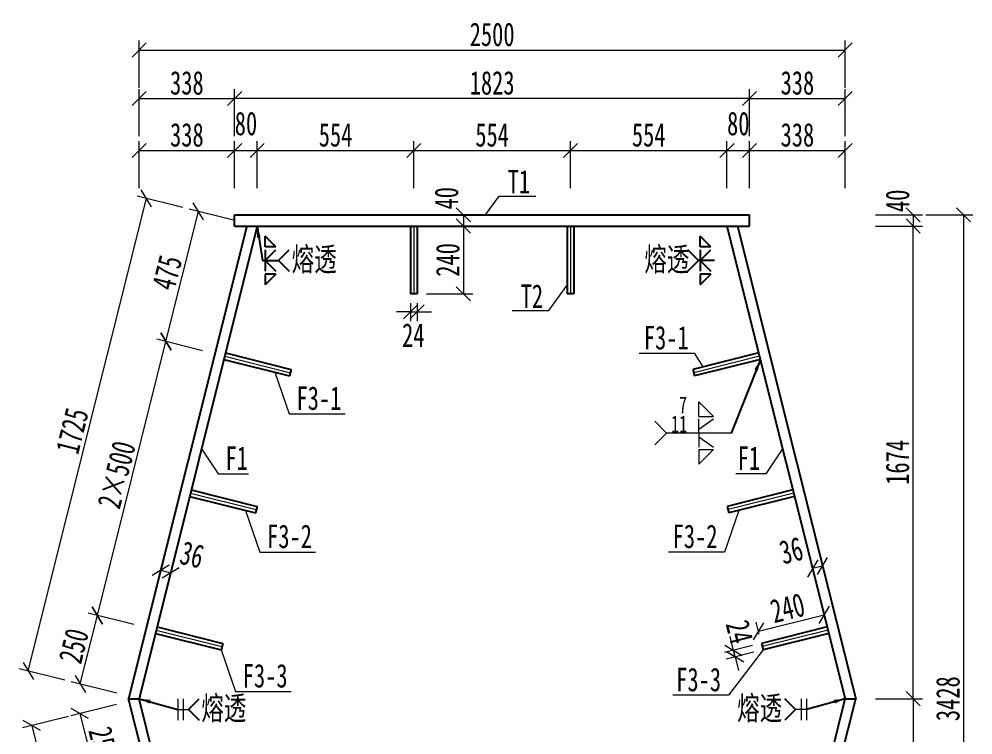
# Model space of a CAD drawing. Header units: millimetres. Extents: x -411717 to -116098, y 0 to 693159.
# Drawn here: x -192014 to -188636, y 312300 to 314835 of the extents above; entities that cross this region are included whole.
import ezdxf

# ---------------------------------------------------------------- set-up
doc = ezdxf.new("R2010")
doc.units = ezdxf.units.MM
doc.header["$LTSCALE"] = 2
doc.header["$PDMODE"] = 3
doc.header["$PDSIZE"] = -10
doc.layers.get('Defpoints').update_dxf_attribs({"color": 8, "lineweight": 9})
for name, color, linetype, lineweight in [('标注', 4, 'Continuous', 13), ('横隔板', 6, 'Continuous', 25), ('细实线', 4, 'Continuous', 15), ('钢板粗线', 1, 'Continuous', 25)]:
    doc.layers.add(name, color=color, linetype=linetype, lineweight=lineweight)
doc.layers.add('焊缝', color=7, linetype='Continuous')
doc.styles.add('111', font='仿宋_GB2312.ttf', dxfattribs={"width": 0.7})
doc.styles.get("Standard").update_dxf_attribs({"font": '仿宋_GB2312.ttf'})
doc.dimstyles.new('200', dxfattribs={"dimscale": 0, "dimtxt": 2.5, "dimasz": 1.5, "dimexe": 1, "dimexo": 1, "dimgap": 0.4, "dimtad": 1, "dimdec": 0, "dimdsep": 46, "dimtxsty": '111', "dimblk": 'OBLIQUE', "dimcen": 0, "dimclrd": 256, "dimclre": 256, "dimclrt": 256, "dimadec": 1, "dimazin": 2, "dimtfac": 1, "dimtdec": 0, "dimtmove": 2, "dimatfit": 3, "dimfxl": 4, "dimfxlon": 1, "dimtolj": 1, "dimlwd": -1, "dimlwe": -1, "dimarcsym": 0})
doc.dimstyles.new('MSteel_1.0_1.0', dxfattribs={"dimtxt": 3, "dimasz": 1.2, "dimexe": 1, "dimexo": 1, "dimgap": 1, "dimtad": 3, "dimtoh": 1, "dimdec": 0, "dimzin": 0, "dimdsep": 46, "dimtxsty": 'Standard', "dimblk": 'ARCHTICK', "dimcen": 0.09, "dimclrd": 3, "dimclre": 3, "dimadec": 0, "dimazin": 0, "dimtfac": 1, "dimtdec": 4, "dimtofl": 0, "dimtmove": 0, "dimatfit": 3, "dimfxl": 1, "dimtolj": 1, "dimtzin": 0, "dimarcsym": 0})

# ---------------------------------------------------------------- blocks, each defined once
blk = doc.blocks.new('_Oblique')
at = {"color": 0, "linetype": 'ByBlock', "lineweight": -2}
blk.add_line((-0.5, -0.5), (0.5, 0.5), dxfattribs=at)
blk = doc.blocks.new('*D1150')
at = {"layer": 'Defpoints', "color": 0, "transparency": 16777216}
for p in [(-190441.3, 314142), (-190441.3, 314102), (-190440.5, 314102)]:
    blk.add_point(p, dxfattribs=at)
at = {"layer": '细实线', "transparency": 16777216}
for p, q in [((-190440.5, 314142), (-190407.1, 314142)), ((-190440.5, 314142), (-190440.5, 314102)), ((-190440.5, 314102), (-190407.1, 314102))]:
    blk.add_line(p, q, dxfattribs=at)
at = {"layer": '细实线', "transparency": 16777216, "xscale": 50, "yscale": 50, "zscale": 50}
for p, rotation in [((-190440.5, 314142), 90), ((-190440.5, 314102), 270)]:
    blk.add_blockref('_Oblique', p, dxfattribs=dict(at, rotation=rotation))
at = {"layer": '细实线', "transparency": 16777216, "insert": (-190500.1, 314200.3), "char_height": 83.33, "attachment_point": 5, "rotation": 90, "style": '111'}
blk.add_mtext('\\A1;40', dxfattribs=at)
blk = doc.blocks.new('24-240加劲 无过焊孔')
at = {"layer": 'Defpoints'}
blk.add_line((0, 0), (0, 240), dxfattribs=at)
at = {"layer": '钢板粗线'}
for p, q in [((-12, 0), (-12, 240)), ((-12, 240), (12, 240)), ((12, 0), (12, 240))]:
    blk.add_line(p, q, dxfattribs=at)
blk = doc.blocks.new('*D1144')
at = {"layer": 'Defpoints', "color": 0, "transparency": 16777216}
for p in [(-191250.3, 314369.5), (-191250.3, 314102), (-191588.7, 312428.2)]:
    blk.add_point(p, dxfattribs=at)
at = {"layer": '标注', "transparency": 16777216}
for p, q in [((-191588.7, 314236.2), (-191588.7, 314402.8)), ((-191250.3, 314236.2), (-191250.3, 314402.8)), ((-191588.7, 314369.5), (-191250.3, 314369.5))]:
    blk.add_line(p, q, dxfattribs=at)
at = {"layer": '标注', "transparency": 16777216, "xscale": 49.99999999999987, "yscale": 49.99999999999987, "zscale": 49.99999999999987, "rotation": 180}
blk.add_blockref('_Oblique', (-191588.7, 314369.5), dxfattribs=at)
at = {"layer": '标注', "transparency": 16777216, "xscale": 49.99999999999987, "yscale": 49.99999999999987, "zscale": 49.99999999999987}
blk.add_blockref('_Oblique', (-191250.3, 314369.5), dxfattribs=at)
at = {"layer": '标注', "transparency": 16777216, "insert": (-191419.5, 314424.5), "char_height": 83.33, "attachment_point": 5, "style": '111'}
blk.add_mtext('\\A1;338', dxfattribs=at)
blk = doc.blocks.new('*D1145')
at = {"layer": 'Defpoints', "color": 0, "transparency": 16777216}
for p in [(-191170.3, 314369.5), (-191250.3, 314102), (-191170.3, 314102)]:
    blk.add_point(p, dxfattribs=at)
at = {"layer": '标注', "transparency": 16777216}
for p, q in [((-191250.3, 314236.2), (-191250.3, 314402.8)), ((-191170.3, 314236.2), (-191170.3, 314402.8)), ((-191250.3, 314369.5), (-191170.3, 314369.5))]:
    blk.add_line(p, q, dxfattribs=at)
at = {"layer": '标注', "transparency": 16777216, "xscale": 49.99999999999987, "yscale": 49.99999999999987, "zscale": 49.99999999999987, "rotation": 180}
blk.add_blockref('_Oblique', (-191250.3, 314369.5), dxfattribs=at)
at = {"layer": '标注', "transparency": 16777216, "xscale": 49.99999999999987, "yscale": 49.99999999999987, "zscale": 49.99999999999987}
blk.add_blockref('_Oblique', (-191170.3, 314369.5), dxfattribs=at)
at = {"layer": '标注', "transparency": 16777216, "insert": (-191210.3, 314464.5), "char_height": 83.33, "attachment_point": 5, "style": '111'}
blk.add_mtext('\\A1;80', dxfattribs=at)
blk = doc.blocks.new('*D1146')
at = {"layer": 'Defpoints', "color": 0, "transparency": 16777216}
for p in [(-189427.2, 314369.5), (-189507.2, 314102), (-189427.2, 314102)]:
    blk.add_point(p, dxfattribs=at)
at = {"layer": '标注', "transparency": 16777216}
for p, q in [((-189507.2, 314236.2), (-189507.2, 314402.8)), ((-189427.2, 314236.2), (-189427.2, 314402.8)), ((-189507.2, 314369.5), (-189427.2, 314369.5))]:
    blk.add_line(p, q, dxfattribs=at)
at = {"layer": '标注', "transparency": 16777216, "xscale": 49.99999999999987, "yscale": 49.99999999999987, "zscale": 49.99999999999987, "rotation": 180}
blk.add_blockref('_Oblique', (-189507.2, 314369.5), dxfattribs=at)
at = {"layer": '标注', "transparency": 16777216, "xscale": 49.99999999999987, "yscale": 49.99999999999987, "zscale": 49.99999999999987}
blk.add_blockref('_Oblique', (-189427.2, 314369.5), dxfattribs=at)
at = {"layer": '标注', "transparency": 16777216, "insert": (-189467.2, 314464.5), "char_height": 83.33, "attachment_point": 5, "style": '111'}
blk.add_mtext('\\A1;80', dxfattribs=at)
blk = doc.blocks.new('*D1147')
at = {"layer": 'Defpoints', "color": 0, "transparency": 16777216}
for p in [(-189088.7, 314369.5), (-189427.2, 314102), (-189088.7, 312428.2)]:
    blk.add_point(p, dxfattribs=at)
at = {"layer": '标注', "transparency": 16777216}
for p, q in [((-189427.2, 314236.2), (-189427.2, 314402.8)), ((-189088.7, 314236.2), (-189088.7, 314402.8)), ((-189427.2, 314369.5), (-189088.7, 314369.5))]:
    blk.add_line(p, q, dxfattribs=at)
at = {"layer": '标注', "transparency": 16777216, "xscale": 49.99999999999987, "yscale": 49.99999999999987, "zscale": 49.99999999999987, "rotation": 180}
blk.add_blockref('_Oblique', (-189427.2, 314369.5), dxfattribs=at)
at = {"layer": '标注', "transparency": 16777216, "xscale": 49.99999999999987, "yscale": 49.99999999999987, "zscale": 49.99999999999987}
blk.add_blockref('_Oblique', (-189088.7, 314369.5), dxfattribs=at)
at = {"layer": '标注', "transparency": 16777216, "insert": (-189257.9, 314424.5), "char_height": 83.33, "attachment_point": 5, "style": '111'}
blk.add_mtext('\\A1;338', dxfattribs=at)
blk = doc.blocks.new('*D1148')
at = {"layer": 'Defpoints', "color": 0, "transparency": 16777216}
for p in [(-191250.3, 314553.6), (-191250.3, 314142), (-189427.2, 314142)]:
    blk.add_point(p, dxfattribs=at)
at = {"layer": '标注', "transparency": 16777216}
for p, q in [((-191250.3, 314420.2), (-191250.3, 314586.9)), ((-189427.2, 314420.2), (-189427.2, 314586.9)), ((-189427.2, 314553.6), (-191250.3, 314553.6))]:
    blk.add_line(p, q, dxfattribs=at)
at = {"layer": '标注', "transparency": 16777216, "xscale": 49.99999999999987, "yscale": 49.99999999999987, "zscale": 49.99999999999987, "rotation": 180}
blk.add_blockref('_Oblique', (-191250.3, 314553.6), dxfattribs=at)
at = {"layer": '标注', "transparency": 16777216, "xscale": 49.99999999999987, "yscale": 49.99999999999987, "zscale": 49.99999999999987}
blk.add_blockref('_Oblique', (-189427.2, 314553.6), dxfattribs=at)
at = {"layer": '标注', "transparency": 16777216, "insert": (-190338.7, 314608.6), "char_height": 83.33, "attachment_point": 5, "style": '111'}
blk.add_mtext('\\A1;1823', dxfattribs=at)
blk = doc.blocks.new('*D1084')
at = {"layer": 'Defpoints', "color": 0, "transparency": 16777216}
for p in [(-189088.7, 314725.3), (-191588.7, 312428.2), (-189088.7, 312428.2)]:
    blk.add_point(p, dxfattribs=at)
at = {"layer": '标注', "transparency": 16777216}
for p, q in [((-191588.7, 314591.9), (-191588.7, 314758.6)), ((-189088.7, 314591.9), (-189088.7, 314758.6)), ((-191588.7, 314725.3), (-189088.7, 314725.3))]:
    blk.add_line(p, q, dxfattribs=at)
at = {"layer": '标注', "transparency": 16777216, "xscale": 49.99999999999987, "yscale": 49.99999999999987, "zscale": 49.99999999999987, "rotation": 180}
blk.add_blockref('_Oblique', (-191588.7, 314725.3), dxfattribs=at)
at = {"layer": '标注', "transparency": 16777216, "xscale": 49.99999999999987, "yscale": 49.99999999999987, "zscale": 49.99999999999987}
blk.add_blockref('_Oblique', (-189088.7, 314725.3), dxfattribs=at)
at = {"layer": '标注', "transparency": 16777216, "insert": (-190338.7, 314780.3), "char_height": 83.33, "attachment_point": 5, "style": '111'}
blk.add_mtext('\\A1;2500', dxfattribs=at)
blk = doc.blocks.new('*D1085')
at = {"layer": 'Defpoints', "color": 0, "transparency": 16777216}
for p in [(-191250.3, 314553.6), (-191250.3, 314286), (-191588.7, 312428.2)]:
    blk.add_point(p, dxfattribs=at)
at = {"layer": '标注', "transparency": 16777216}
for p, q in [((-191588.7, 314420.2), (-191588.7, 314586.9)), ((-191250.3, 314420.2), (-191250.3, 314586.9)), ((-191588.7, 314553.6), (-191250.3, 314553.6))]:
    blk.add_line(p, q, dxfattribs=at)
at = {"layer": '标注', "transparency": 16777216, "xscale": 49.99999999999987, "yscale": 49.99999999999987, "zscale": 49.99999999999987, "rotation": 180}
blk.add_blockref('_Oblique', (-191588.7, 314553.6), dxfattribs=at)
at = {"layer": '标注', "transparency": 16777216, "xscale": 49.99999999999987, "yscale": 49.99999999999987, "zscale": 49.99999999999987}
blk.add_blockref('_Oblique', (-191250.3, 314553.6), dxfattribs=at)
at = {"layer": '标注', "transparency": 16777216, "insert": (-191419.5, 314608.6), "char_height": 83.33, "attachment_point": 5, "style": '111'}
blk.add_mtext('\\A1;338', dxfattribs=at)
blk = doc.blocks.new('*D1086')
at = {"layer": 'Defpoints', "color": 0, "transparency": 16777216}
for p in [(-189088.7, 314553.6), (-189427.2, 314286), (-189088.7, 312428.2)]:
    blk.add_point(p, dxfattribs=at)
at = {"layer": '标注', "transparency": 16777216}
for p, q in [((-189427.2, 314420.2), (-189427.2, 314586.9)), ((-189088.7, 314420.2), (-189088.7, 314586.9)), ((-189427.2, 314553.6), (-189088.7, 314553.6))]:
    blk.add_line(p, q, dxfattribs=at)
at = {"layer": '标注', "transparency": 16777216, "xscale": 49.99999999999987, "yscale": 49.99999999999987, "zscale": 49.99999999999987, "rotation": 180}
blk.add_blockref('_Oblique', (-189427.2, 314553.6), dxfattribs=at)
at = {"layer": '标注', "transparency": 16777216, "xscale": 49.99999999999987, "yscale": 49.99999999999987, "zscale": 49.99999999999987}
blk.add_blockref('_Oblique', (-189088.7, 314553.6), dxfattribs=at)
at = {"layer": '标注', "transparency": 16777216, "insert": (-189257.9, 314608.6), "char_height": 83.33, "attachment_point": 5, "style": '111'}
blk.add_mtext('\\A1;338', dxfattribs=at)
blk = doc.blocks.new('*D1211')
at = {"layer": 'Defpoints', "color": 0, "transparency": 16777216}
for p in [(-191509.3, 312894.4), (-191477.2, 312874.4), (-191474.3, 312885.7)]:
    blk.add_point(p, dxfattribs=at)
at = {"layer": '标注', "transparency": 16777216}
for p, q in [((-191512.1, 312883.1), (-191520.2, 312850.8)), ((-191512.1, 312883.1), (-191477.2, 312874.4)), ((-191477.2, 312874.4), (-191485.3, 312842))]:
    blk.add_line(p, q, dxfattribs=at)
at = {"layer": '标注', "transparency": 16777216, "xscale": 49.99999999999987, "yscale": 49.99999999999987, "zscale": 49.99999999999987}
for p, rotation in [((-191512.1, 312883.1), 165.9637565320623), ((-191477.2, 312874.4), 345.9637565320623)]:
    blk.add_blockref('_Oblique', p, dxfattribs=dict(at, rotation=rotation))
at = {"layer": '标注', "transparency": 16777216, "insert": (-191401.4, 312937.9), "char_height": 83.33, "attachment_point": 5, "rotation": 345.9638, "style": '111'}
blk.add_mtext('\\A1;36', dxfattribs=at)
blk = doc.blocks.new('*D1135')
at = {"layer": 'Defpoints', "color": 0, "transparency": 16777216}
for p in [(-189206.8, 312900.4), (-189171.8, 312909.1), (-189203.9, 312889.1)]:
    blk.add_point(p, dxfattribs=at)
at = {"layer": '标注', "transparency": 16777216}
for p, q in [((-189169, 312897.8), (-189203.9, 312889.1)), ((-189169, 312897.8), (-189160.9, 312865.5)), ((-189203.9, 312889.1), (-189195.8, 312856.7))]:
    blk.add_line(p, q, dxfattribs=at)
at = {"layer": '标注', "transparency": 16777216, "xscale": 49.99999999999987, "yscale": 49.99999999999987, "zscale": 49.99999999999987}
for p, rotation in [((-189169, 312897.8), 14.03624346793768), ((-189203.9, 312889.1), 194.0362434679377)]:
    blk.add_blockref('_Oblique', p, dxfattribs=dict(at, rotation=rotation))
at = {"layer": '标注', "transparency": 16777216, "insert": (-189279.7, 312952.6), "char_height": 83.33, "attachment_point": 5, "rotation": 14.0362, "style": '111'}
blk.add_mtext('\\A1;36', dxfattribs=at)
blk = doc.blocks.new('*D1204')
at = {"layer": 'Defpoints', "color": 0, "transparency": 16777216}
for p in [(-190603.9, 314102), (-190603.9, 313862), (-190440.5, 313862)]:
    blk.add_point(p, dxfattribs=at)
at = {"layer": '标注', "transparency": 16777216}
for p, q in [((-190570.6, 314102), (-190407.1, 314102)), ((-190440.5, 314102), (-190440.5, 313862)), ((-190570.6, 313862), (-190407.1, 313862))]:
    blk.add_line(p, q, dxfattribs=at)
at = {"layer": '标注', "transparency": 16777216, "xscale": 49.99999999999987, "yscale": 49.99999999999987, "zscale": 49.99999999999987}
for p, rotation in [((-190440.5, 314102), 90), ((-190440.5, 313862), 270)]:
    blk.add_blockref('_Oblique', p, dxfattribs=dict(at, rotation=rotation))
at = {"layer": '标注', "transparency": 16777216, "insert": (-190495.5, 313982), "char_height": 83.33, "attachment_point": 5, "rotation": 90, "style": '111'}
blk.add_mtext('\\A1;240', dxfattribs=at)
blk = doc.blocks.new('*D1205')
at = {"layer": 'Defpoints', "color": 0, "transparency": 16777216}
for p in [(-190627.9, 313862), (-190603.9, 313862), (-190603.9, 313798)]:
    blk.add_point(p, dxfattribs=at)
at = {"layer": '标注', "transparency": 16777216}
for p, q in [((-190627.9, 313828.6), (-190627.9, 313764.7)), ((-190603.9, 313828.6), (-190603.9, 313764.7)), ((-190627.9, 313798), (-190677.9, 313798)), ((-190627.9, 313798), (-190603.9, 313798)), ((-190603.9, 313798), (-190553.9, 313798))]:
    blk.add_line(p, q, dxfattribs=at)
at = {"layer": '标注', "transparency": 16777216, "xscale": 49.99999999999987, "yscale": 49.99999999999987, "zscale": 49.99999999999987}
blk.add_blockref('_Oblique', (-190627.9, 313798), dxfattribs=at)
at = {"layer": '标注', "transparency": 16777216, "xscale": 49.99999999999987, "yscale": 49.99999999999987, "zscale": 49.99999999999987, "rotation": 180}
blk.add_blockref('_Oblique', (-190603.9, 313798), dxfattribs=at)
at = {"layer": '标注', "transparency": 16777216, "insert": (-190617.9, 313715.8), "char_height": 83.33, "attachment_point": 5, "style": '111'}
blk.add_mtext('\\A1;24', dxfattribs=at)
blk = doc.blocks.new('*D1172')
at = {"layer": 'Defpoints', "color": 0, "transparency": 16777216}
for p in [(-191736.3, 312722.8), (-191528.1, 312670.7), (-191588.7, 312428.2)]:
    blk.add_point(p, dxfattribs=at)
at = {"layer": '标注', "transparency": 16777216}
for p, q in [((-191607, 312690.5), (-191768.7, 312730.9)), ((-191797, 312480.3), (-191736.3, 312722.8)), ((-191667.6, 312447.9), (-191829.3, 312488.3))]:
    blk.add_line(p, q, dxfattribs=at)
at = {"layer": '标注', "transparency": 16777216, "xscale": 49.99999999999987, "yscale": 49.99999999999987, "zscale": 49.99999999999987}
for p, rotation in [((-191736.3, 312722.8), 75.96375653115464), ((-191797, 312480.3), 255.9637565311546)]:
    blk.add_blockref('_Oblique', p, dxfattribs=dict(at, rotation=rotation))
at = {"layer": '标注', "transparency": 16777216, "insert": (-191820, 312614.9), "char_height": 83.33, "attachment_point": 5, "rotation": 75.9638, "style": '111'}
blk.add_mtext('\\A1;250', dxfattribs=at)
blk = doc.blocks.new('*D1173')
at = {"layer": 'Defpoints', "color": 0, "transparency": 16777216}
for p in [(-191493.8, 313692.9), (-191285.5, 313640.9), (-191528.1, 312670.7)]:
    blk.add_point(p, dxfattribs=at)
at = {"layer": '标注', "transparency": 16777216}
for p, q in [((-191736.3, 312722.8), (-191493.8, 313692.9)), ((-191364.4, 313660.6), (-191526.1, 313701)), ((-191607, 312690.5), (-191768.7, 312730.9))]:
    blk.add_line(p, q, dxfattribs=at)
at = {"layer": '标注', "transparency": 16777216, "xscale": 49.99999999999987, "yscale": 49.99999999999987, "zscale": 49.99999999999987}
for p, rotation in [((-191493.8, 313692.9), 75.96375653207353), ((-191736.3, 312722.8), 255.9637565320735)]:
    blk.add_blockref('_Oblique', p, dxfattribs=dict(at, rotation=rotation))
at = {"layer": '标注', "transparency": 16777216, "insert": (-191668.4, 313221.2), "char_height": 83.33, "attachment_point": 5, "rotation": 75.9638, "style": '111'}
blk.add_mtext('\\A1;2×500', dxfattribs=at)
blk = doc.blocks.new('*D1174')
at = {"layer": 'Defpoints', "color": 0, "transparency": 16777216}
for p in [(-191378.5, 314154), (-191170.3, 314102), (-191285.5, 313640.9)]:
    blk.add_point(p, dxfattribs=at)
at = {"layer": '标注', "transparency": 16777216}
for p, q in [((-191493.8, 313692.9), (-191378.5, 314154)), ((-191249.2, 314121.7), (-191410.9, 314162.1)), ((-191364.4, 313660.6), (-191526.1, 313701))]:
    blk.add_line(p, q, dxfattribs=at)
at = {"layer": '标注', "transparency": 16777216, "xscale": 49.99999999999987, "yscale": 49.99999999999987, "zscale": 49.99999999999987}
for p, rotation in [((-191378.5, 314154), 75.96375653209395), ((-191493.8, 313692.9), 255.9637565320939)]:
    blk.add_blockref('_Oblique', p, dxfattribs=dict(at, rotation=rotation))
at = {"layer": '标注', "transparency": 16777216, "insert": (-191489.5, 313936.8), "char_height": 83.33, "attachment_point": 5, "rotation": 75.9638, "style": '111'}
blk.add_mtext('\\A1;475', dxfattribs=at)
blk = doc.blocks.new('*D1175')
at = {"layer": 'Defpoints', "color": 0, "transparency": 16777216}
for p in [(-191588.7, 312428.2), (-191528.1, 312185.7), (-191737.7, 312133.3)]:
    blk.add_point(p, dxfattribs=at)
at = {"layer": '标注', "transparency": 16777216}
for p, q in [((-191669, 312408.1), (-191830.7, 312367.7)), ((-191798.3, 312375.8), (-191737.7, 312133.3)), ((-191608.3, 312165.6), (-191770, 312125.2))]:
    blk.add_line(p, q, dxfattribs=at)
at = {"layer": '标注', "transparency": 16777216, "xscale": 49.99999999999987, "yscale": 49.99999999999987, "zscale": 49.99999999999987}
for p, rotation in [((-191798.3, 312375.8), 104.0362434679232), ((-191737.7, 312133.3), 284.0362434679232)]:
    blk.add_blockref('_Oblique', p, dxfattribs=dict(at, rotation=rotation))
at = {"layer": '标注', "transparency": 16777216, "insert": (-191714.7, 312267.9), "char_height": 83.33, "attachment_point": 5, "rotation": 284.0362, "style": '111'}
blk.add_mtext('\\A1;250', dxfattribs=at)
blk = doc.blocks.new('*D1177')
at = {"layer": 'Defpoints', "color": 0, "transparency": 16777216}
for p in [(-189088.7, 312428.2), (-189445.8, 310754.5), (-188848.3, 310754.5)]:
    blk.add_point(p, dxfattribs=at)
at = {"layer": '标注', "transparency": 16777216}
for p, q in [((-188981.7, 312428.2), (-188815, 312428.2)), ((-188848.3, 312428.2), (-188848.3, 310754.5)), ((-188981.7, 310754.5), (-188815, 310754.5))]:
    blk.add_line(p, q, dxfattribs=at)
at = {"layer": '标注', "transparency": 16777216, "xscale": 49.99999999999987, "yscale": 49.99999999999987, "zscale": 49.99999999999987}
for p, rotation in [((-188848.3, 312428.2), 90), ((-188848.3, 310754.5), 270)]:
    blk.add_blockref('_Oblique', p, dxfattribs=dict(at, rotation=rotation))
at = {"layer": '标注', "transparency": 16777216, "insert": (-188903.3, 311591.3), "char_height": 83.33, "attachment_point": 5, "rotation": 90, "style": '111'}
blk.add_mtext('\\A1;1674', dxfattribs=at)
blk = doc.blocks.new('*D1178')
at = {"layer": 'Defpoints', "color": 0, "transparency": 16777216}
for p in [(-189448.2, 314102), (-188848.3, 314102), (-189088.7, 312428.2)]:
    blk.add_point(p, dxfattribs=at)
at = {"layer": '标注', "transparency": 16777216}
for p, q in [((-188981.7, 314102), (-188815, 314102)), ((-188848.3, 312428.2), (-188848.3, 314102)), ((-188981.7, 312428.2), (-188815, 312428.2))]:
    blk.add_line(p, q, dxfattribs=at)
at = {"layer": '标注', "transparency": 16777216, "xscale": 49.99999999999987, "yscale": 49.99999999999987, "zscale": 49.99999999999987}
for p, rotation in [((-188848.3, 314102), 90), ((-188848.3, 312428.2), 270)]:
    blk.add_blockref('_Oblique', p, dxfattribs=dict(at, rotation=rotation))
at = {"layer": '标注', "transparency": 16777216, "insert": (-188903.3, 313265.1), "char_height": 83.33, "attachment_point": 5, "rotation": 90, "style": '111'}
blk.add_mtext('\\A1;1674', dxfattribs=at)
blk = doc.blocks.new('*D1179')
at = {"layer": 'Defpoints', "color": 0, "transparency": 16777216}
for p in [(-189604.5, 314142), (-189604.5, 314102), (-188848.3, 314102)]:
    blk.add_point(p, dxfattribs=at)
at = {"layer": '标注', "transparency": 16777216}
for p, q in [((-188981.7, 314142), (-188815, 314142)), ((-188848.3, 314142), (-188848.3, 314102)), ((-188981.7, 314102), (-188815, 314102))]:
    blk.add_line(p, q, dxfattribs=at)
at = {"layer": '标注', "transparency": 16777216, "xscale": 49.99999999999987, "yscale": 49.99999999999987, "zscale": 49.99999999999987}
for p, rotation in [((-188848.3, 314142), 90), ((-188848.3, 314102), 270)]:
    blk.add_blockref('_Oblique', p, dxfattribs=dict(at, rotation=rotation))
at = {"layer": '标注', "transparency": 16777216, "insert": (-188903.1, 314191.4), "char_height": 83.33, "attachment_point": 5, "rotation": 90, "style": '111'}
blk.add_mtext('\\A1;40', dxfattribs=at)
blk = doc.blocks.new('*D1121')
at = {"layer": 'Defpoints', "color": 0, "transparency": 16777216}
for p in [(-191588.7, 312428.2), (-191170.3, 310754.5), (-191550.1, 310659.5)]:
    blk.add_point(p, dxfattribs=at)
at = {"layer": '标注', "transparency": 16777216}
for p, q in [((-191839.2, 312365.6), (-192000.9, 312325.2)), ((-191968.5, 312333.2), (-191550.1, 310659.5)), ((-191420.7, 310691.8), (-191582.4, 310651.4))]:
    blk.add_line(p, q, dxfattribs=at)
at = {"layer": '标注', "transparency": 16777216, "xscale": 49.99999999999987, "yscale": 49.99999999999987, "zscale": 49.99999999999987}
for p, rotation in [((-191968.5, 312333.2), 104.0362434679274), ((-191550.1, 310659.5), 284.0362434679274)]:
    blk.add_blockref('_Oblique', p, dxfattribs=dict(at, rotation=rotation))
at = {"layer": '标注', "transparency": 16777216, "insert": (-191705.9, 311509.7), "char_height": 83.33, "attachment_point": 5, "rotation": 284.0362, "style": '111'}
blk.add_mtext('\\A1;1725', dxfattribs=at)
blk = doc.blocks.new('*D1192')
at = {"layer": 'Defpoints', "color": 0, "transparency": 16777216}
for p in [(-191562.8, 314200.1), (-191170.3, 314102), (-191588.7, 312428.2)]:
    blk.add_point(p, dxfattribs=at)
at = {"layer": '标注', "transparency": 16777216}
for p, q in [((-191981.3, 312526.3), (-191562.8, 314200.1)), ((-191433.5, 314167.7), (-191595.2, 314208.2)), ((-191851.9, 312494), (-192013.6, 312534.4))]:
    blk.add_line(p, q, dxfattribs=at)
at = {"layer": '标注', "transparency": 16777216, "xscale": 49.99999999999987, "yscale": 49.99999999999987, "zscale": 49.99999999999987}
for p, rotation in [((-191562.8, 314200.1), 75.96375653207353), ((-191981.3, 312526.3), 255.9637565320735)]:
    blk.add_blockref('_Oblique', p, dxfattribs=dict(at, rotation=rotation))
at = {"layer": '标注', "transparency": 16777216, "insert": (-191825.4, 313376.6), "char_height": 83.33, "attachment_point": 5, "rotation": 75.9638, "style": '111'}
blk.add_mtext('\\A1;1725', dxfattribs=at)
blk = doc.blocks.new('*D1158')
at = {"layer": 'Defpoints', "color": 0, "transparency": 16777216}
for p in [(-190615.9, 314369.5), (-191170.3, 314102), (-190615.9, 314102)]:
    blk.add_point(p, dxfattribs=at)
at = {"layer": '标注', "transparency": 16777216}
for p, q in [((-191170.3, 314236.2), (-191170.3, 314402.8)), ((-190615.9, 314236.2), (-190615.9, 314402.8)), ((-191170.3, 314369.5), (-190615.9, 314369.5))]:
    blk.add_line(p, q, dxfattribs=at)
at = {"layer": '标注', "transparency": 16777216, "xscale": 49.99999999999987, "yscale": 49.99999999999987, "zscale": 49.99999999999987, "rotation": 180}
blk.add_blockref('_Oblique', (-191170.3, 314369.5), dxfattribs=at)
at = {"layer": '标注', "transparency": 16777216, "xscale": 49.99999999999987, "yscale": 49.99999999999987, "zscale": 49.99999999999987}
blk.add_blockref('_Oblique', (-190615.9, 314369.5), dxfattribs=at)
at = {"layer": '标注', "transparency": 16777216, "insert": (-190893.1, 314424.5), "char_height": 83.33, "attachment_point": 5, "style": '111'}
blk.add_mtext('\\A1;554', dxfattribs=at)
blk = doc.blocks.new('*D1159')
at = {"layer": 'Defpoints', "color": 0, "transparency": 16777216}
for p in [(-190061.5, 314369.5), (-190615.9, 314102), (-190061.5, 314102)]:
    blk.add_point(p, dxfattribs=at)
at = {"layer": '标注', "transparency": 16777216}
for p, q in [((-190615.9, 314236.2), (-190615.9, 314402.8)), ((-190061.5, 314236.2), (-190061.5, 314402.8)), ((-190615.9, 314369.5), (-190061.5, 314369.5))]:
    blk.add_line(p, q, dxfattribs=at)
at = {"layer": '标注', "transparency": 16777216, "xscale": 49.99999999999987, "yscale": 49.99999999999987, "zscale": 49.99999999999987, "rotation": 180}
blk.add_blockref('_Oblique', (-190615.9, 314369.5), dxfattribs=at)
at = {"layer": '标注', "transparency": 16777216, "xscale": 49.99999999999987, "yscale": 49.99999999999987, "zscale": 49.99999999999987}
blk.add_blockref('_Oblique', (-190061.5, 314369.5), dxfattribs=at)
at = {"layer": '标注', "transparency": 16777216, "insert": (-190338.7, 314424.5), "char_height": 83.33, "attachment_point": 5, "style": '111'}
blk.add_mtext('\\A1;554', dxfattribs=at)
blk = doc.blocks.new('*D1087')
at = {"layer": 'Defpoints', "color": 0, "transparency": 16777216}
for p in [(-189507.2, 314369.5), (-190061.5, 314102), (-189507.2, 314102)]:
    blk.add_point(p, dxfattribs=at)
at = {"layer": '标注', "transparency": 16777216}
for p, q in [((-190061.5, 314236.2), (-190061.5, 314402.8)), ((-189507.2, 314236.2), (-189507.2, 314402.8)), ((-190061.5, 314369.5), (-189507.2, 314369.5))]:
    blk.add_line(p, q, dxfattribs=at)
at = {"layer": '标注', "transparency": 16777216, "xscale": 49.99999999999987, "yscale": 49.99999999999987, "zscale": 49.99999999999987, "rotation": 180}
blk.add_blockref('_Oblique', (-190061.5, 314369.5), dxfattribs=at)
at = {"layer": '标注', "transparency": 16777216, "xscale": 49.99999999999987, "yscale": 49.99999999999987, "zscale": 49.99999999999987}
blk.add_blockref('_Oblique', (-189507.2, 314369.5), dxfattribs=at)
at = {"layer": '标注', "transparency": 16777216, "insert": (-189784.3, 314424.5), "char_height": 83.33, "attachment_point": 5, "style": '111'}
blk.add_mtext('\\A1;554', dxfattribs=at)
blk = doc.blocks.new('*D1119')
at = {"layer": 'Defpoints', "color": 0, "transparency": 16777216}
for p in [(-188850.2, 314142), (-188972.2, 310714.5), (-188669.8, 310714.5)]:
    blk.add_point(p, dxfattribs=at)
at = {"layer": '标注', "transparency": 16777216}
for p, q in [((-188803.1, 314142), (-188636.5, 314142)), ((-188669.8, 314142), (-188669.8, 310714.5)), ((-188803.1, 310714.5), (-188636.5, 310714.5))]:
    blk.add_line(p, q, dxfattribs=at)
at = {"layer": '标注', "transparency": 16777216, "xscale": 49.99999999999995, "yscale": 49.99999999999995, "zscale": 49.99999999999995}
for p, rotation in [((-188669.8, 314142), 90), ((-188669.8, 310714.5), 270)]:
    blk.add_blockref('_Oblique', p, dxfattribs=dict(at, rotation=rotation))
at = {"layer": '标注', "transparency": 16777216, "insert": (-188724.8, 312428.2), "char_height": 83.33, "attachment_point": 5, "rotation": 90, "style": '111'}
blk.add_mtext('\\A1;3428', dxfattribs=at)
blk = doc.blocks.new('*D1155')
at = {"layer": 'Defpoints', "color": 0, "transparency": 16777216}
for p in [(-189162.9, 312725), (-189152.3, 312682.4), (-189385.1, 312624.2)]:
    blk.add_point(p, dxfattribs=at)
at = {"layer": '标注', "transparency": 16777216}
for p, q in [((-189160.3, 312714.7), (-189171, 312757.3)), ((-189395.8, 312666.8), (-189162.9, 312725)), ((-189393.2, 312656.5), (-189403.8, 312699.1))]:
    blk.add_line(p, q, dxfattribs=at)
at = {"layer": '标注', "transparency": 16777216, "xscale": 49.99999999999987, "yscale": 49.99999999999987, "zscale": 49.99999999999987}
for p, rotation in [((-189162.9, 312725), 14.03624346798377), ((-189395.8, 312666.8), 194.0362434679838)]:
    blk.add_blockref('_Oblique', p, dxfattribs=dict(at, rotation=rotation))
at = {"layer": '标注', "transparency": 16777216, "insert": (-189292.7, 312749.3), "char_height": 83.33, "attachment_point": 5, "rotation": 14.0362, "style": '111'}
blk.add_mtext('\\A1;240', dxfattribs=at)
blk = doc.blocks.new('*D1156')
at = {"layer": 'Defpoints', "color": 0, "transparency": 16777216}
for p in [(-189385.1, 312624.2), (-189484.1, 312599.4), (-189379.3, 312600.9)]:
    blk.add_point(p, dxfattribs=at)
at = {"layer": '标注', "transparency": 16777216}
for p, q in [((-189484.1, 312599.4), (-189496.2, 312647.9)), ((-189417.4, 312616.1), (-189516.4, 312591.3)), ((-189411.6, 312592.8), (-189510.6, 312568)), ((-189478.3, 312576.1), (-189484.1, 312599.4)), ((-189478.3, 312576.1), (-189466.2, 312527.6))]:
    blk.add_line(p, q, dxfattribs=at)
at = {"layer": '标注', "transparency": 16777216, "xscale": 49.99999999999987, "yscale": 49.99999999999987, "zscale": 49.99999999999987}
for p, rotation in [((-189484.1, 312599.4), 284.0362434679265), ((-189478.3, 312576.1), 104.0362434679265)]:
    blk.add_blockref('_Oblique', p, dxfattribs=dict(at, rotation=rotation))
at = {"layer": '标注', "transparency": 16777216, "insert": (-189462.5, 312664.6), "char_height": 83.33, "attachment_point": 5, "rotation": 284.0362, "style": '111'}
blk.add_mtext('\\A1;24', dxfattribs=at)
blk = doc.blocks.new('_ArchTick')
at = {"color": 0, "linetype": 'ByBlock', "const_width": 0.15}
blk.add_lwpolyline([(-0.5, -0.5), (0.5, 0.5)], dxfattribs=at)

msp = doc.modelspace()

# ---------------------------------------------------------------- linework, layer by layer
at = {"layer": '标注'}
for p, q in [((-191451.8, 312428.2), (-191451.8, 312352.6)), ((-191433.1, 312428.2), (-191433.1, 312352.6)), ((-189244.3, 312428.2), (-189244.3, 312352.6)), ((-189225.7, 312428.2), (-189225.7, 312352.6)), ((-191451.8, 312390.4), (-191413.3, 312390.4)), ((-189225.7, 312390.4), (-189264.1, 312390.4))]:
    msp.add_line(p, q, dxfattribs=at)
at = {"layer": '横隔板', "color": 2, "ltscale": 550}
for p, q in [((-191250.3, 314142), (-189427.2, 314142)), ((-191250.3, 314102), (-191250.3, 314142)), ((-189427.2, 314102), (-189427.2, 314142)), ((-191207.4, 314102), (-191625.8, 312428.2)), ((-191170.3, 314102), (-191588.7, 312428.2)), ((-191250.3, 314102), (-189427.2, 314102)), ((-189507.2, 314102), (-189088.7, 312428.2)), ((-189470, 314102), (-189051.6, 312428.2)), ((-191207.4, 310754.5), (-191625.8, 312428.2)), ((-191625.8, 312428.2), (-191588.7, 312428.2)), ((-191170.3, 310754.5), (-191588.7, 312428.2)), ((-189507.2, 310754.5), (-189088.7, 312428.2)), ((-189470, 310754.5), (-189051.6, 312428.2)), ((-189088.7, 312428.2), (-189051.6, 312428.2))]:
    msp.add_line(p, q, dxfattribs=at)
at = {"layer": '焊缝', "color": 4}
for p, q in [((-191170.3, 314102), (-191152.3, 313979.8)), ((-191104.7, 314028.4), (-191142.5, 314066.2)), ((-191142.5, 314028.4), (-191142.5, 314066.2)), ((-189601.9, 314028.4), (-189601.9, 314066.2)), ((-189564.1, 314028.4), (-189601.9, 314066.2)), ((-191104.7, 314028.4), (-191142.5, 314028.4)), ((-191142.5, 313979.8), (-191104.7, 314017.6)), ((-191142.5, 314017.6), (-191142.5, 313942)), ((-191095.6, 313979.8), (-191057.8, 314017.6)), ((-189608.2, 313979.8), (-189646, 314017.6)), ((-189564.1, 314028.4), (-189601.9, 314028.4)), ((-189601.9, 313979.8), (-189564.1, 314017.6)), ((-189601.9, 314017.6), (-189601.9, 313942)), ((-191152.3, 313979.8), (-191095.6, 313979.8)), ((-191142.5, 313979.8), (-191104.7, 313942)), ((-191095.6, 313979.8), (-191057.8, 313942)), ((-189608.2, 313979.8), (-189646, 313942)), ((-189551.5, 313979.8), (-189608.2, 313979.8)), ((-189601.9, 313979.8), (-189564.1, 313942)), ((-191104.7, 313931.2), (-191142.5, 313931.2)), ((-191142.5, 313931.2), (-191142.5, 313893.4)), ((-191104.7, 313931.2), (-191142.5, 313893.4)), ((-189601.9, 313931.2), (-189601.9, 313893.4)), ((-189564.1, 313931.2), (-189601.9, 313931.2)), ((-189564.1, 313931.2), (-189601.9, 313893.4)), ((-191588.7, 312428.2), (-191451.8, 312390.4)), ((-191413.3, 312390.4), (-191375.5, 312428.2)), ((-189264.1, 312390.4), (-189301.9, 312428.2)), ((-189088.7, 312428.2), (-189225.7, 312390.4)), ((-191413.3, 312390.4), (-191375.5, 312352.6)), ((-189264.1, 312390.4), (-189301.9, 312352.6))]:
    msp.add_line(p, q, dxfattribs=at)
for points in [[(-191171.9, 314060.9), (-191158.5, 314062.6), (-191170.3, 314102)], [(-191551.5, 312410.9), (-191547.9, 312423.9), (-191588.7, 312428.2)], [(-189126, 312410.9), (-189129.6, 312423.9), (-189088.7, 312428.2)]]:
    msp.add_solid(points, dxfattribs=at)
at = {"layer": '细实线'}
for p, q in [((-190362, 314142), (-190314.3, 314208.2)), ((-190314.3, 314208.2), (-190184.5, 314208.2)), ((-190138.5, 313802.9), (-190073.5, 313893)), ((-190268.3, 313802.9), (-190138.5, 313802.9)), ((-189620.5, 313650.8), (-189817.9, 313650.8)), ((-189591.9, 313603.3), (-189620.5, 313650.8)), ((-191107.8, 313584.1), (-191056.9, 313436.9)), ((-189606.4, 313427.9), (-189606.4, 313479.2)), ((-189555, 313427.9), (-189606.4, 313479.2)), ((-191056.9, 313436.9), (-190859.5, 313436.9)), ((-189721.4, 313369), (-189763, 313410.7)), ((-189606.4, 313427.9), (-189555, 313427.9)), ((-189606.4, 313369), (-189606.4, 313419.3)), ((-189606.4, 313383), (-189555, 313419.3)), ((-189721.4, 313369), (-189763, 313327.3)), ((-189491.9, 313369), (-189721.4, 313369)), ((-189606.4, 313369), (-189606.4, 313318.7)), ((-189606.4, 313355), (-189555, 313318.7)), ((-191367.4, 313313.6), (-191308.4, 313224.3)), ((-189606.4, 313310.1), (-189606.4, 313258.8)), ((-189606.4, 313310.1), (-189555, 313310.1)), ((-189555, 313310.1), (-189606.4, 313258.8)), ((-189310.1, 313313.6), (-189369.1, 313224.3)), ((-191308.4, 313224.3), (-191201.1, 313224.3)), ((-189369.1, 313224.3), (-189476.4, 313224.3)), ((-191211.9, 313094.7), (-191161.1, 312947.5)), ((-189465.5, 313094.7), (-189516.4, 312947.5)), ((-191161.1, 312947.5), (-190963.6, 312947.5)), ((-189516.4, 312947.5), (-189713.8, 312947.5)), ((-191298.2, 312600.9), (-191247.3, 312453.7)), ((-189379.3, 312600.9), (-189502, 312440.3)), ((-191247.3, 312453.7), (-191049.9, 312453.7)), ((-189502, 312440.3), (-189699.5, 312440.3))]:
    msp.add_line(p, q, dxfattribs=at)

# ---------------------------------------------------------------- block references
at = {"layer": '标注'}
for p, rotation in [((-190615.9, 314102), 180), ((-190061.5, 314102), 180), ((-191285.5, 313640.9), 255.9637565319914), ((-191406.8, 313155.8), 255.9637565319914), ((-191528.1, 312670.7), 255.9637565319914)]:
    msp.add_blockref('24-240加劲 无过焊孔', p, dxfattribs=dict(at, rotation=rotation))
at = {"layer": '标注', "xscale": -1, "rotation": 104.0362434680086}
for p in [(-189391.9, 313640.9), (-189270.6, 313155.8), (-189149.3, 312670.7)]:
    msp.add_blockref('24-240加劲 无过焊孔', p, dxfattribs=at)

# ---------------------------------------------------------------- texts
at = {"layer": '细实线', "width": 0.7}
for s, height, p in [('T1', 83.33, (-190283.7, 314217.4)), ('熔透', 83.33, (-191048.3, 313942.7)), ('熔透', 83.33, (-189799.7, 313942.7)), ('T2', 83.33, (-190237.7, 313812.1)), ('F3-1', 83.33, (-189801.5, 313664.9)), ('F3-1', 83.33, (-191031.3, 313451)), ('7', 60, (-189677.3, 313438.5)), ('11', 60, (-189705, 313371)), ('F1', 83.33, (-191282.8, 313238.4)), ('F1', 83.33, (-189469.4, 313238.4)), ('F3-2', 83.33, (-191135.4, 312961.6)), ('F3-2', 83.33, (-189699.6, 312961.6)), ('F3-3', 83.33, (-191221.7, 312467.8)), ('F3-3', 83.33, (-189686.9, 312454.4)), ('熔透', 83.33, (-191368.3, 312353.3)), ('熔透', 83.33, (-189471.2, 312353.3))]:
    msp.add_text(s, height=height, dxfattribs=at).set_placement(p)

# ---------------------------------------------------------------- dimensions: what is measured, and where the dimension line sits
at = {"layer": '标注'}
for base, p1, p2, override, picture, middle in [((-189088.7, 314725.3), (-191588.7, 312428.2), (-189088.7, 312428.2), {"dimscale": 33.333333, "dimarcsym": 1}, '*D1084', (-190338.7, 314780.3)), ((-191250.3, 314553.6), (-191588.7, 312428.2), (-191250.3, 314286), {"dimscale": 33.333333, "dimarcsym": 1}, '*D1085', (-191419.5, 314608.6)), ((-191250.3, 314553.6), (-189427.2, 314142), (-191250.3, 314142), {"dimscale": 33.333333, "dimarcsym": 1}, '*D1148', (-190338.7, 314608.6)), ((-189088.715, 314553.5579), (-189427.1525, 314285.9921), (-189088.715, 312428.2002), {"dimscale": 33.333333, "dimarcsym": 1}, '*D1086', (-189257.9338, 314608.5579)), ((-191170.3, 314369.5), (-191250.3, 314102), (-191170.3, 314102), {"dimscale": 33.333333, "dimarcsym": 1}, '*D1145', (-191210.3, 314464.5)), ((-189427.2, 314369.5), (-189507.2, 314102), (-189427.2, 314102), {"dimscale": 33.333333, "dimarcsym": 1}, '*D1146', (-189467.2, 314464.5)), ((-191250.3, 314369.5), (-191588.7, 312428.2), (-191250.3, 314102), {"dimscale": 33.333333, "dimarcsym": 1}, '*D1144', (-191419.5, 314424.5)), ((-190615.9, 314369.5), (-191170.3, 314102), (-190615.9, 314102), {"dimscale": 33.333333, "dimadec": 3, "dimarcsym": 1}, '*D1158', (-190893.1, 314424.5)), ((-190061.5, 314369.5), (-190615.9, 314102), (-190061.5, 314102), {"dimscale": 33.333333, "dimadec": 3, "dimarcsym": 1}, '*D1159', (-190338.7, 314424.5)), ((-189507.2, 314369.5), (-190061.5, 314102), (-189507.2, 314102), {"dimscale": 33.333333, "dimadec": 3, "dimarcsym": 1}, '*D1087', (-189784.3, 314424.5)), ((-189088.715, 314369.5161), (-189427.1525, 314101.9502), (-189088.715, 312428.2002), {"dimscale": 33.333333, "dimarcsym": 1}, '*D1147', (-189257.9338, 314424.5161))]:
    dim = msp.add_linear_dim(base=base, p1=p1, p2=p2, dimstyle='200', override=override, dxfattribs=at)
    dim.commit()
    dim.dimension.update_dxf_attribs({"geometry": picture, "text_midpoint": middle})
for base, p1, p2, angle, override, picture, middle, dimtype in [((-188848.3, 314102), (-189604.5, 314142), (-189604.5, 314102), 90, {"dimscale": 33.333333, "dimadec": 3, "dimarcsym": 1}, '*D1179', (-188903.1, 314191.4), 160), ((-191477.2, 312874.4), (-191509.3, 312894.4), (-191474.3, 312885.7), 345.9638, {"dimscale": 33.333333, "dimarcsym": 1}, '*D1211', (-191401.4, 312937.9), 161), ((-189203.9, 312889.1), (-189171.8, 312909.1), (-189206.8, 312900.4), 194.0362, {"dimscale": 33.333333, "dimarcsym": 1}, '*D1135', (-189279.7, 312952.6), 161), ((-189484.1, 312599.4), (-189379.3, 312600.9), (-189385.1, 312624.2), 104.0362, {"dimscale": 33.333333, "dimarcsym": 1}, '*D1156', (-189462.5, 312664.6), 161)]:
    dim = msp.add_linear_dim(base=base, p1=p1, p2=p2, angle=angle, dimstyle='200', override=override, dxfattribs=at)
    dim.commit()
    dim.dimension.update_dxf_attribs({"geometry": picture, "text_midpoint": middle, "dimtype": dimtype})
for p1, p2, distance, override, picture, middle in [((-191588.7, 312428.2), (-191170.3, 314102), 404.6, {"dimscale": 33.333333, "dimadec": 3, "dimarcsym": 1}, '*D1192', (-191825.4, 313376.6)), ((-191285.5, 313640.9), (-191170.3, 314102), 214.7, {"dimscale": 33.333333, "dimadec": 3, "dimarcsym": 1}, '*D1174', (-191489.5, 313936.8)), ((-189385.1, 312624.2), (-189152.3, 312682.4), 43.9, {"dimscale": 33.333333, "dimarcsym": 1}, '*D1155', (-189292.7, 312749.3)), ((-191588.7, 312428.2), (-191528.1, 312670.7), 214.7, {"dimscale": 33.333333, "dimadec": 3, "dimarcsym": 1}, '*D1172', (-191820, 312614.9)), ((-191588.7, 312428.2), (-191170.3, 310754.5), -391.5, {"dimscale": 33.333333, "dimadec": 3, "dimarcsym": 1}, '*D1121', (-191705.9, 311509.7)), ((-191588.7, 312428.2), (-191528.1, 312185.7), -216.1, {"dimscale": 33.333333, "dimadec": 3, "dimarcsym": 1}, '*D1175', (-191714.7, 312267.9))]:
    dim = msp.add_aligned_dim(p1=p1, p2=p2, distance=distance, dimstyle='200', override=override, dxfattribs=at)
    dim.commit()
    dim.dimension.update_dxf_attribs({"geometry": picture, "text_midpoint": middle})
for base, p1, p2, override, picture, middle in [((-188669.7968955, 310714.4502019), (-188850.2094835, 314141.9502019), (-188972.1644894, 310714.4502019), {"dimscale": 33.333333, "dimadec": 3, "dimarcsym": 1}, '*D1119', (-188724.7968955, 312428.2002019)), ((-190440.5, 313862), (-190603.9, 314102), (-190603.9, 313862), {"dimscale": 33.333333, "dimarcsym": 1}, '*D1204', (-190495.5, 313982)), ((-188848.3, 314102), (-189088.7, 312428.2), (-189448.2, 314102), {"dimscale": 33.333333, "dimadec": 3, "dimarcsym": 1}, '*D1178', (-188903.3, 313265.1)), ((-188848.3, 310754.5), (-189088.7, 312428.2), (-189445.8, 310754.5), {"dimscale": 33.333333, "dimadec": 3, "dimarcsym": 1}, '*D1177', (-188903.3, 311591.3))]:
    dim = msp.add_linear_dim(base=base, p1=p1, p2=p2, angle=90, dimstyle='200', override=override, dxfattribs=at)
    dim.commit()
    dim.dimension.update_dxf_attribs({"geometry": picture, "text_midpoint": middle})
dim = msp.add_linear_dim(base=(-190603.9, 313798), p1=(-190627.9, 313862), p2=(-190603.9, 313862), dimstyle='200', override={"dimscale": 33.333333, "dimarcsym": 1}, dxfattribs=at)
dim.commit()
dim.dimension.update_dxf_attribs({"geometry": '*D1205', "text_midpoint": (-190617.9, 313715.8), "dimtype": 160})
dim = msp.add_aligned_dim(p1=(-191528.1, 312670.7), p2=(-191285.5, 313640.9), distance=214.7, text='2×500', dimstyle='200', override={"dimscale": 33.333333, "dimadec": 3, "dimarcsym": 1}, dxfattribs=at)
dim.commit()
dim.dimension.update_dxf_attribs({"geometry": '*D1173', "text_midpoint": (-191668.4, 313221.2)})
at = {"layer": '细实线'}
dim = msp.add_linear_dim(base=(-190440.5, 314102), p1=(-190441.3, 314142), p2=(-190441.3, 314102), angle=270, dimstyle='200', override={"dimscale": 33.333333, "dimfxl": 1.5, "dimarcsym": 1}, dxfattribs=at)
dim.commit()
dim.dimension.update_dxf_attribs({"geometry": '*D1150', "text_midpoint": (-190500.1, 314200.3), "dimtype": 161})

# ---------------------------------------------------------------- leaders
msp.add_leader([(-189389, 313629.2), (-189491.9, 313369)], dimstyle='MSteel_1.0_1.0', override={"dimscale": 33.333333, "dimclrd": 256}, dxfattribs=at)

doc.saveas('drawing.dxf')
